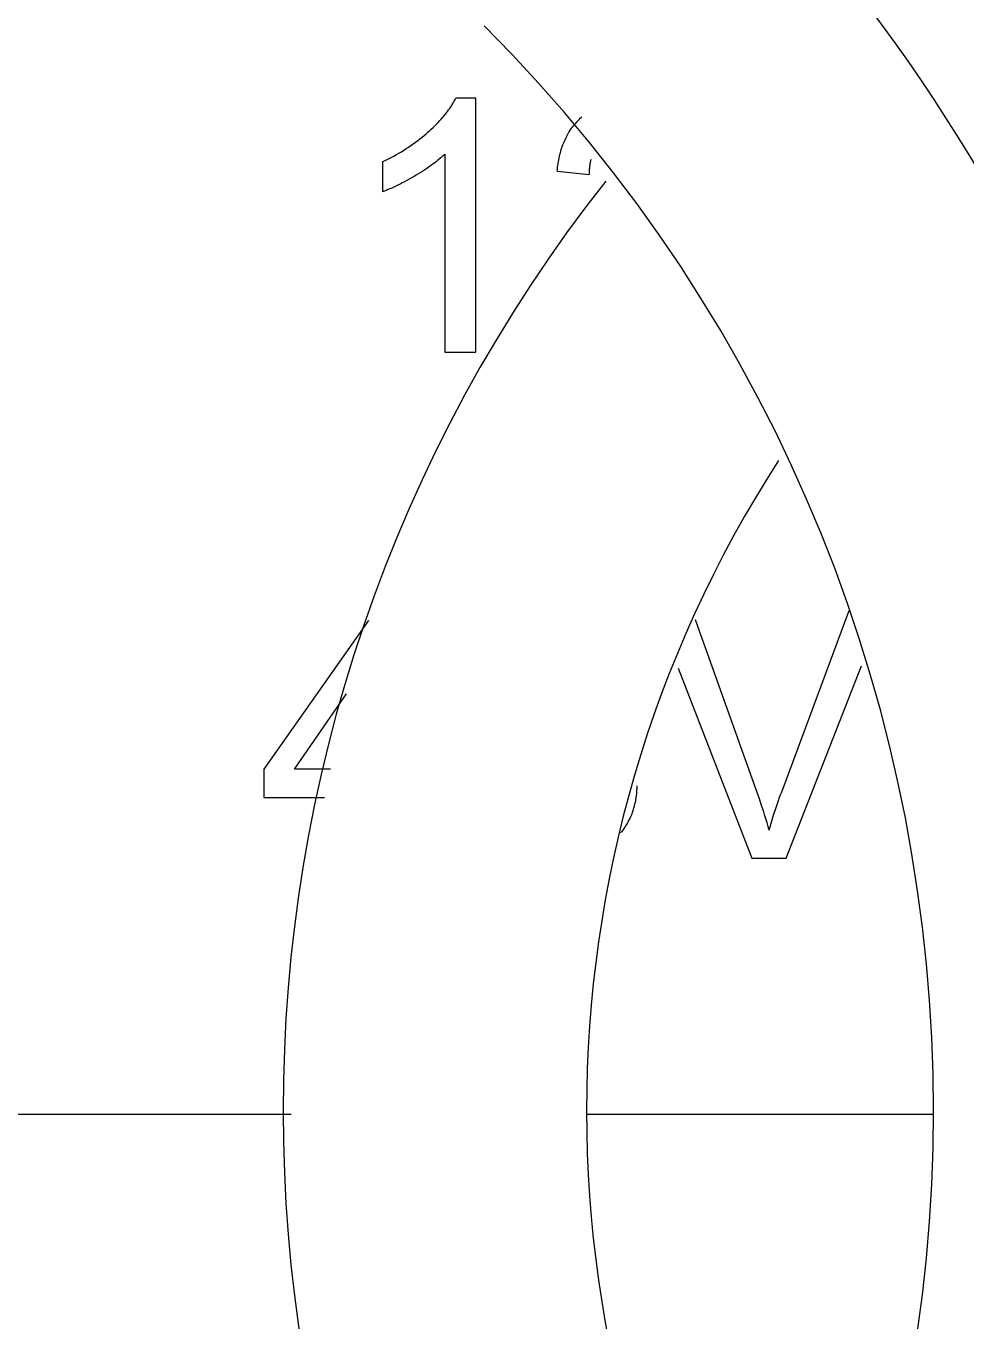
# Model space of a CAD drawing. Header units: millimetres. Extents: x 0 to 101, y -1 to 90.
# Drawn here: x 9.247 to 9.805, y 38.575 to 39.343 of the extents above; entities that cross this region are included whole.
import ezdxf

# ---------------------------------------------------------------- set-up
doc = ezdxf.new("R2010")
doc.units = ezdxf.units.MM

msp = doc.modelspace()

# ---------------------------------------------------------------- linework, layer by layer
for p, q in [((9.51432, 39.30062), (9.50245, 39.30062)), ((9.51432, 39.15001), (9.51432, 39.30062)), ((9.45907, 39.26297), (9.45907, 39.24517)), ((9.4959, 39.26737), (9.4959, 39.15001)), ((9.56261, 39.25724), (9.58154, 39.2553)), ((9.4959, 39.15001), (9.51432, 39.15001)), ((9.73561, 38.99665), (9.69543, 38.88858)), ((9.45066, 38.99098), (9.38857, 38.90281)), ((9.69839, 38.85001), (9.74305, 38.96407)), ((9.6344, 38.96261), (9.67803, 38.85001)), ((9.40668, 38.90281), (9.4377, 38.94749)), ((9.38857, 38.90281), (9.38857, 38.88592)), ((9.42821, 38.90281), (9.40668, 38.90281)), ((9.38857, 38.88592), (9.42462, 38.88592)), ((9.67803, 38.85001), (9.69839, 38.85001)), ((8.88019, 38.69811), (9.40488, 38.69811)), ((9.58021, 38.69811), (9.7856, 38.69811))]:
    msp.add_line(p, q)
for points in [[(9.48608, 39.28057), (9.48681, 39.28123), (9.48792, 39.28225), (9.48899, 39.28326), (9.49002, 39.28426), (9.491, 39.28525), (9.49195, 39.28623), (9.49285, 39.2872), (9.49372, 39.28815), (9.49456, 39.2891), (9.49535, 39.29004), (9.49612, 39.29096), (9.49685, 39.29188), (9.49754, 39.29279), (9.49821, 39.29369), (9.49884, 39.29458), (9.49944, 39.29547), (9.50001, 39.29634), (9.50055, 39.29721), (9.50107, 39.29808), (9.50156, 39.29893), (9.50202, 39.29978), (9.50245, 39.30062)], [(9.56957, 39.28038), (9.56978, 39.28072), (9.57011, 39.28125), (9.57045, 39.28176), (9.57079, 39.28227), (9.57114, 39.28277), (9.5715, 39.28327), (9.57186, 39.28376), (9.57223, 39.28424), (9.57261, 39.28471), (9.57299, 39.28518), (9.57338, 39.28564), (9.57378, 39.28609), (9.57419, 39.28654), (9.5746, 39.28698), (9.57502, 39.28742), (9.57545, 39.28785), (9.57588, 39.28827), (9.57632, 39.28868), (9.57677, 39.28909), (9.57722, 39.2895)], [(9.45907, 39.26297), (9.45922, 39.26304), (9.46087, 39.26384), (9.46249, 39.26464), (9.46409, 39.26546), (9.46565, 39.2663), (9.46719, 39.26715), (9.4687, 39.26801), (9.47018, 39.26889), (9.47164, 39.26978), (9.47307, 39.27069), (9.47448, 39.27161), (9.47586, 39.27255), (9.47722, 39.2735), (9.47855, 39.27446), (9.47986, 39.27544), (9.48115, 39.27644), (9.48242, 39.27745), (9.48366, 39.27847), (9.48488, 39.27951), (9.48608, 39.28057)], [(9.56261, 39.25725), (9.56273, 39.25845), (9.56286, 39.25962), (9.563, 39.26076), (9.56317, 39.26189), (9.56335, 39.26299), (9.56354, 39.26408), (9.56376, 39.26514), (9.56398, 39.26618), (9.56422, 39.26721), (9.56448, 39.26821), (9.56475, 39.26919), (9.56504, 39.27016), (9.56534, 39.2711), (9.56565, 39.27203), (9.56598, 39.27294), (9.56633, 39.27383), (9.56668, 39.27471), (9.56706, 39.27557), (9.56744, 39.27641), (9.56784, 39.27724), (9.56825, 39.27805), (9.56868, 39.27884), (9.56912, 39.27962), (9.56957, 39.28038)], [(9.4959, 39.26737), (9.49516, 39.26668), (9.49439, 39.26598), (9.49359, 39.26527), (9.49275, 39.26456), (9.49188, 39.26384), (9.49097, 39.26311), (9.49002, 39.26237), (9.48903, 39.26163), (9.48801, 39.26088), (9.48694, 39.26012), (9.48582, 39.25934), (9.48467, 39.25856), (9.48346, 39.25777), (9.48221, 39.25696), (9.4809, 39.25614), (9.47954, 39.25531), (9.47843, 39.25465)], [(9.58249, 39.26418), (9.58238, 39.26371), (9.58228, 39.26322), (9.58219, 39.26274), (9.5821, 39.26224), (9.58202, 39.26174), (9.58194, 39.26124), (9.58187, 39.26072), (9.58181, 39.2602), (9.58175, 39.25968), (9.5817, 39.25914), (9.58166, 39.2586), (9.58162, 39.25806), (9.58159, 39.2575), (9.58157, 39.25694), (9.58155, 39.25638), (9.58154, 39.2558), (9.58154, 39.2553)], [(9.47843, 39.25465), (9.47776, 39.25425), (9.47626, 39.25338), (9.4748, 39.25256), (9.47339, 39.25177), (9.47201, 39.25103), (9.47067, 39.25032), (9.46936, 39.24965), (9.46809, 39.24902), (9.46685, 39.24843), (9.46565, 39.24787), (9.46448, 39.24734), (9.46334, 39.24684), (9.46223, 39.24638), (9.46114, 39.24595), (9.46009, 39.24554), (9.45907, 39.24517)], [(9.64448, 38.9914), (9.68131, 38.88843), (9.6822, 38.88584), (9.68306, 38.8833), (9.68389, 38.88079), (9.68469, 38.87831), (9.68546, 38.87587), (9.6862, 38.87347), (9.68692, 38.8711), (9.6876, 38.86877), (9.68826, 38.86648)], [(9.60978, 38.89288), (9.60978, 38.8924), (9.60976, 38.89129), (9.60971, 38.89019), (9.60965, 38.88911), (9.60956, 38.88804), (9.60944, 38.88698), (9.60931, 38.88594), (9.60915, 38.88491), (9.60898, 38.8839), (9.60878, 38.88289), (9.60855, 38.8819), (9.60831, 38.88092), (9.60805, 38.87995), (9.60776, 38.879), (9.60746, 38.87805), (9.60713, 38.87712), (9.60678, 38.87619), (9.6066, 38.87573), (9.60641, 38.87527), (9.60602, 38.87437), (9.6056, 38.87347), (9.60517, 38.87259), (9.60471, 38.87171), (9.60423, 38.87084), (9.60373, 38.86998), (9.60321, 38.86913), (9.60266, 38.86829), (9.6021, 38.86745), (9.6015, 38.86663), (9.60089, 38.86581), (9.60025, 38.86499)], [(9.68826, 38.86648), (9.68884, 38.86854), (9.68944, 38.87063), (9.69008, 38.87276), (9.69076, 38.87493), (9.69147, 38.87716), (9.69222, 38.87943), (9.69301, 38.88176), (9.69384, 38.88415), (9.69454, 38.88613), (9.69543, 38.88858)]]:
    msp.add_lwpolyline(points)
for centre, radius, start, end in [((8.87579, 38.70001), 1.09, 315, 45), ((8.87579, 38.70001), 0.91, 315, 45), ((10.29, 38.70001), 0.89, 141.72003, 218.27997), ((10.29, 38.70001), 0.71, 147.08413, 212.91587)]:
    msp.add_arc(centre, radius, start, end)

doc.saveas('drawing.dxf')
